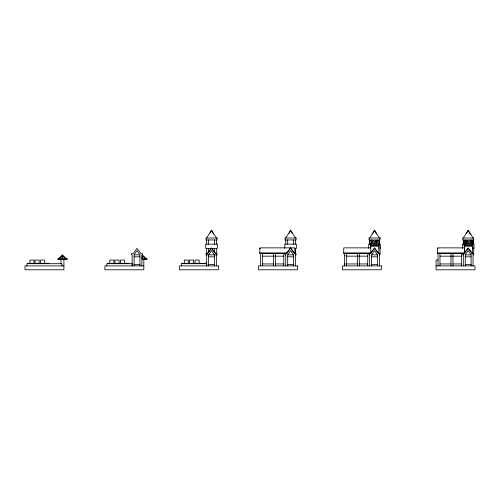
<?xml version="1.0" encoding="UTF-8"?>
<svg xmlns="http://www.w3.org/2000/svg" width="500" height="500" viewBox="0 0 500 500"><rect width="100%" height="100%" fill="white"/><g stroke="black" fill="none" stroke-linecap="round" stroke-linejoin="round"><path stroke-width="0.75" d="M376.512 245.575L376.581 240.594L375.281 240.594L375.363 245.575M470.169 245.575L470.238 240.594L468.944 240.594L469.019 245.575M377.656 245.575L378.156 243.837L378.156 240.594L379.456 240.594L379.456 243.837L378.806 245.575L378.806 244.419M471.319 245.575L471.812 243.837L471.812 240.594L473.113 240.594L473.113 243.837L472.463 245.575M209.919 233.463L211.537 230.219L216.4 238M288.981 233.463L290.6 230.219L295.469 238M372.587 234.106L374.531 230.219L379.394 238M466.569 233.463L468.188 230.219L473.056 238M206.675 238L211.537 230.219L213.481 234.106M285.738 238L290.6 230.219L292.225 233.463M369.669 238L374.531 230.219L376.475 234.106M463.325 238L468.188 230.219L470.462 234.756M134.094 265.894L134.094 254.862L137.012 250.581L139.931 254.862L139.931 265.894M287.681 265.894L287.681 254.862L290.6 250.581L293.519 254.862L293.519 265.894M371.613 265.894L371.613 254.862L374.531 250.581L377.45 254.862L377.45 265.894M465.269 265.894L465.269 254.862L468.188 250.581L471.106 254.862L471.106 265.894M207.262 253.569L211.537 247.869L215.812 253.569M290.6 247.869L286.712 253.569L259.794 253.569L259.794 247.869L294.875 247.869L294.875 253.569L290.6 247.869L286.331 253.569L286.331 252.919M58.369 258.756L62.425 254.862L66.481 258.756M59.3 258.756L62.425 255.763L65.544 258.756M204.725 263.731L206.675 262.65M371.394 241.894L372.688 241.894M373.988 241.894L375.281 241.894M376.581 241.894L378.156 241.894M463.756 241.894L464.075 241.894L464.075 243.837M465.05 241.894L466.35 241.894M467.644 241.894L468.944 241.894M470.238 241.894L473.113 241.894M371.919 245.575L371.394 243.837L371.394 240.594L370.094 240.594L370.094 243.837L379.456 243.837M465.575 245.575L465.05 243.837L465.05 240.594L463.756 240.594L463.756 243.837L473.113 243.837M370.156 244.163L368.694 244.163L368.694 248.381M378.913 244.163L380.369 244.163L380.369 248.381M464.544 244.163L462.35 244.163L462.35 248.381M472.569 244.163L474.025 244.163L474.025 248.381L473.056 248.381M370.744 247.869L343.725 247.869L343.725 253.569L370.637 253.569L374.531 248.381L378.425 253.569L380.044 253.569M378.806 247.869L380.044 247.869L380.044 254.862L379.394 254.862M464.725 247.869L437.381 247.869L437.381 253.569L464.3 253.569L468.188 248.381L472.081 253.569L473.7 253.569M472.463 247.869L473.7 247.869L473.7 254.862L473.056 254.862M211.156 248.381L205.7 248.381L205.7 244.163L217.375 244.163L217.375 248.381L211.919 248.381M259.794 248.4L260.444 248.4M294.981 248.381L296.438 248.381L296.438 244.163L284.762 244.163L284.762 248.381M437.381 248.4L438.031 248.4M464.4 251.031L464.725 251.031L464.663 246.219M259.794 252.919L287.2 252.919M343.725 252.919L371.125 252.919M377.938 252.919L378.806 252.919M437.381 252.919L464.787 252.919M471.594 252.919L472.463 252.919M134.094 254.862L139.931 254.862M285.738 254.862L285.087 254.862L285.087 253.569M287.681 254.862L293.519 254.862M295.469 254.862L296.112 254.862L296.112 253.569L294.494 253.569L290.6 248.381M369.669 254.862L369.019 254.862L369.019 253.569M371.613 254.862L377.45 254.862M463.325 254.862L462.675 254.862L462.675 253.569M465.269 254.862L471.106 254.862M344.369 255.512L345.019 255.512M262.387 256.163L283.794 256.163M346.319 256.163L367.719 256.163M439.975 256.163L461.381 256.163M134.094 256.812L139.931 256.812M208.619 256.812L214.456 256.812M287.681 256.812L293.519 256.812M371.613 256.812L377.45 256.812M465.269 256.812L471.106 256.812M142.331 259.406L147.069 259.406L147.069 258.756L142.006 258.756L142.331 255.763L145.456 258.756M438.031 260.056L436.081 260.056L436.081 269.781L475 269.781L475 265.894L436.081 265.894M27.344 263.294L49.013 263.294M107.256 263.294L128.919 263.294M181.781 263.294L203.444 263.294M262.387 263.944L273.412 263.944M275.363 263.944L283.794 263.944M344.369 263.944L345.019 263.944M346.319 263.944L357.344 263.944M359.288 263.944L367.719 263.944M439.975 263.944L451 263.944M452.95 263.944L461.381 263.944M134.094 264.594L139.931 264.594M208.619 264.594L214.456 264.594M287.681 264.594L293.519 264.594M371.613 264.594L377.45 264.594M465.269 264.594L471.106 264.594M63.919 265.894L25 265.894L25 269.781L63.919 269.781L63.919 259.406M143.825 265.894L104.906 265.894L104.906 269.781L143.825 269.781L143.825 259.406M142.331 254.862L146.387 258.756M463.756 243.837L464.4 245.575M370.094 243.837L370.744 245.575L370.744 244.419M466.725 245.575L466.35 240.594L467.644 240.594L467.875 245.575M373.069 245.575L372.688 240.594L373.988 240.594L374.212 245.575M473.056 239.944L473.056 244.163M473.056 254.469L473.056 265.894M472.463 246.219L472.463 253.569L468.188 247.869L463.913 253.569L463.913 252.919M471.106 239.944L471.106 242.056M465.269 239.944L465.269 242.056M464.4 246.219L464.4 253.431M463.325 239.944L463.325 244.163M463.325 253.569L463.325 265.894M461.381 253.569L461.381 265.894M452.95 253.569L452.95 265.894M451 253.569L451 265.894M439.975 253.569L439.975 265.894M438.031 253.569L438.031 265.894M379.394 239.944L379.394 244.163M379.394 254.469L379.394 265.894M378.806 246.219L378.806 253.569L374.531 247.869L370.256 253.569L370.256 252.919M377.45 239.944L377.45 242.056M371.613 239.944L371.613 242.056M370.744 246.219L370.744 253.569M369.669 239.944L369.669 244.163M369.669 253.569L369.669 265.894M367.719 253.569L367.719 265.894M359.288 253.569L359.288 265.894M357.344 253.569L357.344 265.894M346.319 253.569L346.319 265.894M344.369 253.569L344.369 265.894M295.469 239.944L295.469 244.163M295.469 248.381L295.469 265.894M293.519 239.944L293.519 244.163M287.681 239.944L287.681 244.163M285.738 239.944L285.738 244.163M285.738 253.569L285.738 265.894M283.794 253.569L283.794 265.894M275.363 253.569L275.363 265.894M273.412 253.569L273.412 265.894M262.387 253.569L262.387 265.894M260.444 253.569L260.444 265.894M216.4 239.944L216.4 244.163M216.4 248.381L216.4 265.894M214.456 239.944L214.456 244.163M214.456 248.381L214.456 251.762M214.456 265.894L214.456 254.862L211.537 250.581L208.619 254.862L208.619 265.894M208.619 239.944L208.619 244.163M208.619 248.381L208.619 251.762M206.737 265.894L206.737 263.688L181.375 263.688L181.375 265.894M206.675 239.944L206.675 244.163M206.675 248.381L206.675 265.894M199.137 263.294L199.137 260.056L195 260.056L195 263.294M193.581 263.294L193.581 260.056L189.444 260.056L189.444 263.294M188.456 263.294L188.456 260.056L184.319 260.056L184.319 263.294M142.656 256.075L142.656 258.756M141.875 265.894L141.875 254.862L142.525 254.862L142.525 253.569L140.906 253.569L137.012 248.381L133.125 253.569L131.5 253.569L131.5 254.862L132.15 254.862L132.15 265.894L132.213 263.688L106.856 263.688L106.856 265.894M124.612 263.294L124.612 260.056L120.475 260.056L120.475 263.294M119.056 263.294L119.056 260.056L114.919 260.056L114.919 263.294M113.931 263.294L113.931 260.056L109.794 260.056L109.794 263.294M62.75 256.075L62.75 258.756M62.1 256.075L62.1 258.756M61.969 265.894L61.969 263.688L26.944 263.688L26.944 265.894M60.931 259.406L60.931 264.006M44.706 263.294L44.706 260.056L40.569 260.056L40.569 263.294M39.144 263.294L39.144 260.056L35.006 260.056L35.006 263.294M34.025 263.294L34.025 260.056L29.887 260.056L29.887 263.294M211.537 248.381L207.644 253.569L206.025 253.569L206.025 254.862L217.05 254.862L217.05 253.569L215.431 253.569L211.537 248.381M217.05 238L206.025 238L206.025 239.944L217.05 239.944L217.05 238M296.112 238L285.087 238L285.087 239.944L296.112 239.944L296.112 238M380.044 238L369.019 238L369.019 239.944L380.044 239.944L380.044 238M473.7 238L462.675 238L462.675 239.944L473.7 239.944L473.7 238M379.131 245.575L370.419 245.575L370.419 246.219L379.131 246.219L379.131 245.575M472.788 245.575L464.075 245.575L464.075 246.219L472.788 246.219L472.788 245.575M67.156 258.756L57.688 258.756L57.688 259.406L67.156 259.406L67.156 258.756M218.35 265.894L179.431 265.894L179.431 269.781L218.35 269.781L218.35 265.894M297.413 265.894L258.494 265.894L258.494 269.781L297.413 269.781L297.413 265.894M381.344 265.894L342.425 265.894L342.425 269.781L381.344 269.781L381.344 265.894"/></g></svg>
